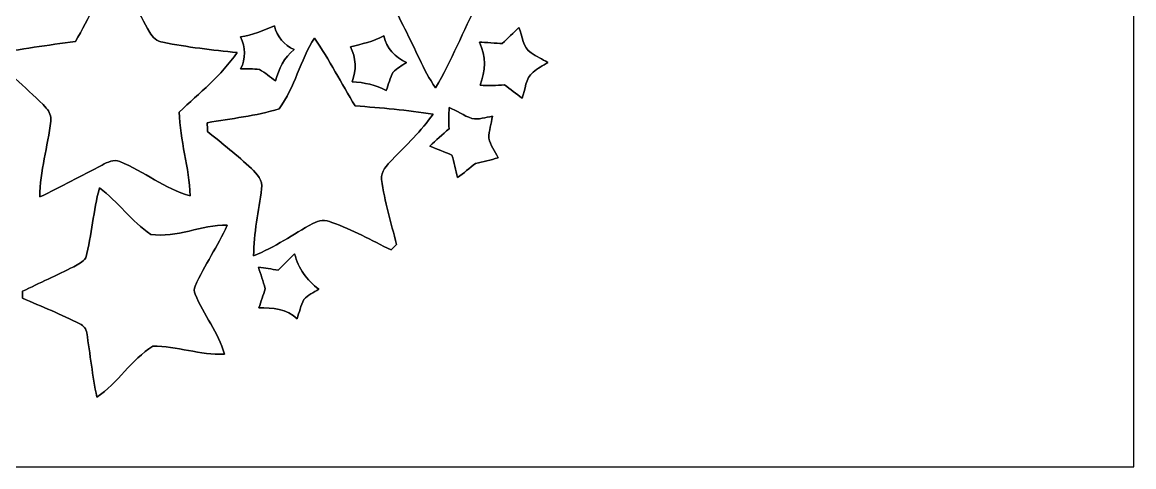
# Model space of a CAD drawing. Header units: centimetres. Extents: x -16.8 to 16.8, y -16.7 to 16.7.
# Drawn here: x -0.2 to 16.77, y -16.67 to -9.88 of the extents above; entities that cross this region are included whole.
import ezdxf

# ---------------------------------------------------------------- set-up
doc = ezdxf.new("R2010")
doc.units = ezdxf.units.CM
doc.header["$MEASUREMENT"] = 0
doc.layers.add('Layer 1', color=7, linetype='Continuous')

msp = doc.modelspace()

# ---------------------------------------------------------------- linework, layer by layer
at = {"layer": 'Layer 1', "color": 7}
for points, knots in [([(-16.77458, 16.66875), (-16.77458, 16.66875), (16.77458, 16.66875), (16.77458, 16.66875), (16.77458, 16.66875), (16.77458, 16.66875), (16.77458, -16.66875), (16.77458, -16.66875), (16.77458, -16.66875), (16.77458, -16.66875), (-16.77458, -16.66875), (-16.77458, -16.66875), (-16.77458, -16.66875), (-16.77458, -16.66875), (-16.77458, 16.66875), (-16.77458, 16.66875), (-16.77458, 16.66875), (-16.77458, 16.66875), (-16.77458, 16.66875), (-16.77458, 16.66875)], [0, 0, 0, 0, 0.16666667, 0.16666667, 0.16666667, 0.16666667, 0.33333333, 0.33333333, 0.33333333, 0.33333333, 0.5, 0.5, 0.5, 0.5, 0.66666667, 0.66666667, 0.66666667, 0.66666667, 1, 1, 1, 1]), ([(6.16338, -7.53604), (6.08577, -7.55897), (6.00357, -7.54239), (5.93231, -7.51276), (5.93231, -7.51276), (5.55696, -7.34166), (5.21264, -7.10988), (4.83447, -6.94549), (4.83447, -6.94549), (4.82988, -7.43761), (5.02073, -7.9054), (5.02602, -8.39787), (5.02602, -8.39787), (4.80413, -8.59226), (4.61786, -8.82262), (4.40514, -9.02652), (4.40514, -9.02652), (4.28378, -9.14894), (4.14726, -9.25689), (4.04072, -9.39377), (4.04072, -9.39377), (4.47604, -9.49466), (4.92372, -9.52324), (5.36222, -9.60579), (5.36222, -9.60579), (5.53085, -9.652), (5.56754, -9.84779), (5.64444, -9.98114), (5.64444, -9.98114), (5.80319, -10.2803), (5.92314, -10.60168), (6.1147, -10.88214), (6.1147, -10.88214), (6.35917, -10.4648), (6.5338, -10.01183), (6.76204, -9.58603), (6.76204, -9.58603), (7.22524, -9.50524), (7.69444, -9.4548), (8.15375, -9.35143), (8.15375, -9.35143), (7.81262, -9.01912), (7.47395, -8.68362), (7.13528, -8.34884), (7.13528, -8.34884), (7.18644, -7.8673), (7.32966, -7.39528), (7.33319, -6.90951), (7.33319, -6.90951), (6.93843, -7.10918), (6.57542, -7.37059), (6.16338, -7.53604), (6.16338, -7.53604), (6.16338, -7.53604), (6.16338, -7.53604), (6.16338, -7.53604)], [0, 0, 0, 0, 0.06666667, 0.06666667, 0.06666667, 0.06666667, 0.13333333, 0.13333333, 0.13333333, 0.13333333, 0.2, 0.2, 0.2, 0.2, 0.26666667, 0.26666667, 0.26666667, 0.26666667, 0.33333333, 0.33333333, 0.33333333, 0.33333333, 0.4, 0.4, 0.4, 0.4, 0.46666667, 0.46666667, 0.46666667, 0.46666667, 0.53333333, 0.53333333, 0.53333333, 0.53333333, 0.6, 0.6, 0.6, 0.6, 0.66666667, 0.66666667, 0.66666667, 0.66666667, 0.73333333, 0.73333333, 0.73333333, 0.73333333, 0.8, 0.8, 0.8, 0.8, 0.86666667, 0.86666667, 0.86666667, 0.86666667, 1, 1, 1, 1]), ([(1.18322, -9.08509), (0.98884, -9.44492), (0.8188, -9.8171), (0.61701, -10.17305), (0.61701, -10.17305), (0.19368, -10.22632), (-0.22719, -10.293), (-0.6477, -10.36391), (-0.6477, -10.36391), (-0.41099, -10.67259), (-0.09419, -10.90754), (0.1711, -11.18941), (0.1711, -11.18941), (0.21696, -11.24409), (0.24765, -11.31535), (0.24024, -11.38802), (0.24024, -11.38802), (0.19297, -11.77537), (0.07514, -12.1539), (0.07197, -12.54654), (0.07197, -12.54654), (0.3937, -12.39379), (0.70767, -12.22516), (1.0227, -12.05936), (1.0227, -12.05936), (1.10561, -12.01914), (1.20015, -11.9634), (1.29328, -12.00644), (1.29328, -12.00644), (1.6637, -12.15461), (1.97979, -12.42236), (2.36784, -12.52996), (2.36784, -12.52996), (2.35479, -12.09851), (2.20733, -11.68259), (2.20098, -11.25008), (2.20098, -11.25008), (2.50613, -10.95869), (2.8448, -10.6934), (3.08328, -10.34168), (3.08328, -10.34168), (2.70404, -10.30323), (2.32445, -10.25984), (1.95086, -10.18434), (1.95086, -10.18434), (1.86231, -10.17164), (1.79282, -10.1092), (1.75048, -10.03371), (1.75048, -10.03371), (1.56986, -9.73032), (1.43686, -9.40294), (1.28411, -9.08579), (1.28411, -9.08579), (1.25906, -9.08544), (1.20826, -9.08544), (1.18322, -9.08509), (1.18322, -9.08509), (1.18322, -9.08509), (1.18322, -9.08509), (1.18322, -9.08509)], [0, 0, 0, 0, 0.0625, 0.0625, 0.0625, 0.0625, 0.125, 0.125, 0.125, 0.125, 0.1875, 0.1875, 0.1875, 0.1875, 0.25, 0.25, 0.25, 0.25, 0.3125, 0.3125, 0.3125, 0.3125, 0.375, 0.375, 0.375, 0.375, 0.4375, 0.4375, 0.4375, 0.4375, 0.5, 0.5, 0.5, 0.5, 0.5625, 0.5625, 0.5625, 0.5625, 0.625, 0.625, 0.625, 0.625, 0.6875, 0.6875, 0.6875, 0.6875, 0.75, 0.75, 0.75, 0.75, 0.8125, 0.8125, 0.8125, 0.8125, 0.875, 0.875, 0.875, 0.875, 1, 1, 1, 1]), ([(3.13478, -10.1025), (3.2131, -10.25948), (3.22192, -10.43481), (3.13796, -10.5918), (3.13796, -10.5918), (3.23391, -10.59568), (3.33022, -10.58474), (3.42653, -10.60238), (3.42653, -10.60238), (3.51367, -10.64895), (3.58916, -10.71633), (3.67065, -10.77383), (3.67065, -10.77383), (3.72216, -10.59074), (3.79871, -10.41788), (3.95323, -10.29723), (3.95323, -10.29723), (3.80012, -10.22703), (3.68935, -10.10038), (3.65584, -9.93316), (3.65584, -9.93316), (3.4865, -10.00266), (3.31752, -10.07604), (3.13478, -10.1025), (3.13478, -10.1025), (3.13478, -10.1025), (3.13478, -10.1025), (3.13478, -10.1025)], [0, 0, 0, 0, 0.125, 0.125, 0.125, 0.125, 0.25, 0.25, 0.25, 0.25, 0.375, 0.375, 0.375, 0.375, 0.5, 0.5, 0.5, 0.5, 0.625, 0.625, 0.625, 0.625, 0.75, 0.75, 0.75, 0.75, 1, 1, 1, 1]), ([(7.13352, -10.20304), (7.04638, -10.1981), (6.87176, -10.18822), (6.78462, -10.18328), (6.78462, -10.18328), (6.88799, -10.39178), (6.87564, -10.62637), (6.79697, -10.84121), (6.79697, -10.84121), (6.92044, -10.85356), (7.04356, -10.84333), (7.16739, -10.83592), (7.16739, -10.83592), (7.25593, -10.90366), (7.34483, -10.9728), (7.43585, -11.03912), (7.43585, -11.03912), (7.48912, -10.90683), (7.48453, -10.73503), (7.60342, -10.64084), (7.60342, -10.64084), (7.67327, -10.58333), (7.753, -10.53994), (7.8292, -10.49126), (7.8292, -10.49126), (7.74347, -10.44328), (7.65457, -10.40059), (7.57379, -10.34486), (7.57379, -10.34486), (7.44008, -10.26407), (7.44149, -10.09015), (7.38822, -9.95821), (7.38822, -9.95821), (7.3025, -10.039), (7.21748, -10.12049), (7.13352, -10.20304), (7.13352, -10.20304), (7.13352, -10.20304), (7.13352, -10.20304), (7.13352, -10.20304)], [0, 0, 0, 0, 0.09090909, 0.09090909, 0.09090909, 0.09090909, 0.18181818, 0.18181818, 0.18181818, 0.18181818, 0.27272727, 0.27272727, 0.27272727, 0.27272727, 0.36363636, 0.36363636, 0.36363636, 0.36363636, 0.45454545, 0.45454545, 0.45454545, 0.45454545, 0.54545455, 0.54545455, 0.54545455, 0.54545455, 0.63636364, 0.63636364, 0.63636364, 0.63636364, 0.72727273, 0.72727273, 0.72727273, 0.72727273, 0.81818182, 0.81818182, 0.81818182, 0.81818182, 1, 1, 1, 1]), ([(4.26579, -10.12014), (4.04283, -10.45916), (3.9684, -10.87508), (3.72569, -11.20034), (3.72569, -11.20034), (3.3722, -11.31111), (2.99438, -11.34957), (2.62819, -11.41412), (2.62819, -11.41412), (2.62925, -11.45822), (2.63066, -11.50303), (2.63208, -11.54783), (2.63208, -11.54783), (2.85997, -11.73127), (3.08786, -11.91507), (3.30306, -12.11404), (3.30306, -12.11404), (3.38349, -12.19623), (3.48509, -12.29395), (3.45899, -12.42131), (3.45899, -12.42131), (3.41312, -12.76209), (3.33693, -13.10076), (3.33693, -13.44648), (3.33693, -13.44648), (3.65619, -13.31595), (3.94088, -13.11839), (4.24109, -12.95224), (4.24109, -12.95224), (4.32682, -12.90214), (4.4383, -12.89191), (4.53037, -12.9353), (4.53037, -12.9353), (4.84576, -13.04466), (5.1368, -13.21223), (5.43701, -13.35687), (5.43701, -13.35687), (5.46382, -13.32794), (5.49063, -13.29972), (5.51815, -13.2715), (5.51815, -13.2715), (5.43384, -12.94306), (5.33506, -12.61745), (5.28849, -12.28125), (5.28849, -12.28125), (5.27297, -12.15637), (5.37704, -12.06324), (5.45112, -11.97786), (5.45112, -11.97786), (5.6702, -11.75597), (5.89809, -11.54042), (6.07554, -11.28183), (6.07554, -11.28183), (5.68149, -11.22151), (5.28461, -11.18482), (4.88774, -11.15695), (4.88774, -11.15695), (4.67501, -10.8144), (4.49545, -10.45104), (4.26579, -10.12014), (4.26579, -10.12014), (4.26579, -10.12014), (4.26579, -10.12014), (4.26579, -10.12014)], [0, 0, 0, 0, 0.05882353, 0.05882353, 0.05882353, 0.05882353, 0.11764706, 0.11764706, 0.11764706, 0.11764706, 0.17647059, 0.17647059, 0.17647059, 0.17647059, 0.23529412, 0.23529412, 0.23529412, 0.23529412, 0.29411765, 0.29411765, 0.29411765, 0.29411765, 0.35294118, 0.35294118, 0.35294118, 0.35294118, 0.41176471, 0.41176471, 0.41176471, 0.41176471, 0.47058824, 0.47058824, 0.47058824, 0.47058824, 0.52941176, 0.52941176, 0.52941176, 0.52941176, 0.58823529, 0.58823529, 0.58823529, 0.58823529, 0.64705882, 0.64705882, 0.64705882, 0.64705882, 0.70588235, 0.70588235, 0.70588235, 0.70588235, 0.76470588, 0.76470588, 0.76470588, 0.76470588, 0.82352941, 0.82352941, 0.82352941, 0.82352941, 0.88235294, 0.88235294, 0.88235294, 0.88235294, 1, 1, 1, 1]), ([(4.81365, -10.25278), (4.9022, -10.42211), (4.90608, -10.60909), (4.84117, -10.78689), (4.84117, -10.78689), (5.02144, -10.80064), (5.20241, -10.83169), (5.36257, -10.92059), (5.36257, -10.92059), (5.3975, -10.82922), (5.41867, -10.72868), (5.46559, -10.64331), (5.46559, -10.64331), (5.52238, -10.57981), (5.60105, -10.54171), (5.6702, -10.49373), (5.6702, -10.49373), (5.50051, -10.41153), (5.36116, -10.281), (5.32447, -10.08556), (5.32447, -10.08556), (5.16431, -10.16988), (4.98934, -10.21468), (4.81365, -10.25278), (4.81365, -10.25278), (4.81365, -10.25278), (4.81365, -10.25278), (4.81365, -10.25278)], [0, 0, 0, 0, 0.125, 0.125, 0.125, 0.125, 0.25, 0.25, 0.25, 0.25, 0.375, 0.375, 0.375, 0.375, 0.5, 0.5, 0.5, 0.5, 0.625, 0.625, 0.625, 0.625, 0.75, 0.75, 0.75, 0.75, 1, 1, 1, 1]), ([(6.32143, -11.17988), (6.31543, -11.28854), (6.31684, -11.3979), (6.32037, -11.50726), (6.32037, -11.50726), (6.22018, -11.59263), (6.11999, -11.67871), (6.02686, -11.77184), (6.02686, -11.77184), (6.13939, -11.81629), (6.25193, -11.86145), (6.36517, -11.90766), (6.36517, -11.90766), (6.39374, -12.02126), (6.42126, -12.1352), (6.45125, -12.24986), (6.45125, -12.24986), (6.54932, -12.18741), (6.62834, -12.09922), (6.72641, -12.03748), (6.72641, -12.03748), (6.83895, -12.00397), (6.95678, -11.98457), (7.06896, -11.94823), (7.06896, -11.94823), (7.02204, -11.84769), (6.95149, -11.75667), (6.92644, -11.64837), (6.92644, -11.64837), (6.9282, -11.53513), (6.96595, -11.42647), (6.98182, -11.31535), (6.98182, -11.31535), (6.87776, -11.32911), (6.77227, -11.37109), (6.66679, -11.34921), (6.66679, -11.34921), (6.5465, -11.30406), (6.43925, -11.23068), (6.32143, -11.17988), (6.32143, -11.17988), (6.32143, -11.17988), (6.32143, -11.17988), (6.32143, -11.17988)], [0, 0, 0, 0, 0.08333333, 0.08333333, 0.08333333, 0.08333333, 0.16666667, 0.16666667, 0.16666667, 0.16666667, 0.25, 0.25, 0.25, 0.25, 0.33333333, 0.33333333, 0.33333333, 0.33333333, 0.41666667, 0.41666667, 0.41666667, 0.41666667, 0.5, 0.5, 0.5, 0.5, 0.58333333, 0.58333333, 0.58333333, 0.58333333, 0.66666667, 0.66666667, 0.66666667, 0.66666667, 0.75, 0.75, 0.75, 0.75, 0.83333333, 0.83333333, 0.83333333, 0.83333333, 1, 1, 1, 1]), ([(0.98249, -12.40578), (0.88759, -12.75786), (0.86783, -13.1251), (0.77223, -13.47717), (0.77223, -13.47717), (0.73237, -13.5442), (0.65581, -13.57524), (0.5909, -13.61299), (0.5909, -13.61299), (0.33196, -13.74281), (0.06809, -13.8624), (-0.19262, -13.98834), (-0.19262, -13.98834), (-0.19297, -14.0148), (-0.19368, -14.06842), (-0.19403, -14.09524), (-0.19403, -14.09524), (0.10195, -14.21871), (0.39934, -14.34112), (0.68545, -14.48717), (0.68545, -14.48717), (0.73907, -14.51257), (0.78246, -14.5609), (0.78775, -14.62264), (0.78775, -14.62264), (0.84208, -14.95002), (0.87454, -15.28127), (0.94227, -15.60724), (0.94227, -15.60724), (1.26153, -15.38676), (1.47073, -15.03433), (1.79599, -14.82549), (1.79599, -14.82549), (2.16217, -14.82302), (2.52095, -14.96519), (2.88925, -14.94896), (2.88925, -14.94896), (2.80599, -14.61558), (2.56822, -14.34853), (2.44475, -14.03138), (2.44475, -14.03138), (2.42923, -13.99187), (2.42429, -13.94707), (2.44404, -13.90862), (2.44404, -13.90862), (2.58163, -13.58582), (2.79506, -13.30219), (2.93264, -12.9794), (2.93264, -12.9794), (2.53718, -12.96811), (2.16253, -13.17907), (1.76636, -13.11981), (1.76636, -13.11981), (1.46932, -12.92331), (1.26753, -12.61674), (0.98249, -12.40578), (0.98249, -12.40578), (0.98249, -12.40578), (0.98249, -12.40578), (0.98249, -12.40578)], [0, 0, 0, 0, 0.0625, 0.0625, 0.0625, 0.0625, 0.125, 0.125, 0.125, 0.125, 0.1875, 0.1875, 0.1875, 0.1875, 0.25, 0.25, 0.25, 0.25, 0.3125, 0.3125, 0.3125, 0.3125, 0.375, 0.375, 0.375, 0.375, 0.4375, 0.4375, 0.4375, 0.4375, 0.5, 0.5, 0.5, 0.5, 0.5625, 0.5625, 0.5625, 0.5625, 0.625, 0.625, 0.625, 0.625, 0.6875, 0.6875, 0.6875, 0.6875, 0.75, 0.75, 0.75, 0.75, 0.8125, 0.8125, 0.8125, 0.8125, 0.875, 0.875, 0.875, 0.875, 1, 1, 1, 1]), ([(3.71193, -13.6652), (3.61103, -13.64897), (3.51014, -13.63274), (3.40889, -13.62004), (3.40889, -13.62004), (3.44276, -13.72905), (3.48474, -13.83559), (3.5112, -13.94848), (3.5112, -13.94848), (3.48544, -14.04726), (3.44911, -14.14463), (3.4163, -14.24199), (3.4163, -14.24199), (3.62409, -14.23846), (3.84528, -14.25328), (4.00121, -14.40744), (4.00121, -14.40744), (4.03225, -14.30937), (4.05553, -14.20742), (4.10351, -14.11605), (4.10351, -14.11605), (4.16242, -14.04303), (4.25344, -14.00704), (4.3307, -13.9573), (4.3307, -13.9573), (4.15078, -13.8176), (4.01708, -13.64015), (3.9624, -13.41649), (3.9624, -13.41649), (3.87844, -13.49869), (3.79483, -13.58124), (3.71193, -13.6652), (3.71193, -13.6652), (3.71193, -13.6652), (3.71193, -13.6652), (3.71193, -13.6652)], [0, 0, 0, 0, 0.1, 0.1, 0.1, 0.1, 0.2, 0.2, 0.2, 0.2, 0.3, 0.3, 0.3, 0.3, 0.4, 0.4, 0.4, 0.4, 0.5, 0.5, 0.5, 0.5, 0.6, 0.6, 0.6, 0.6, 0.7, 0.7, 0.7, 0.7, 0.8, 0.8, 0.8, 0.8, 1, 1, 1, 1])]:
    msp.add_open_spline(points, degree=3, knots=knots, dxfattribs=at)
at = {"layer": 'Layer 1', "color": 8}
for points, knots in [([(6.16338, -7.53604), (6.57542, -7.37059), (6.93843, -7.10918), (7.33319, -6.90951), (7.33319, -6.90951), (7.32966, -7.39528), (7.18644, -7.8673), (7.13528, -8.34884), (7.13528, -8.34884), (7.47395, -8.68362), (7.81262, -9.01912), (8.15375, -9.35143), (8.15375, -9.35143), (7.69444, -9.4548), (7.22524, -9.50524), (6.76204, -9.58603), (6.76204, -9.58603), (6.5338, -10.01183), (6.35917, -10.4648), (6.1147, -10.88214), (6.1147, -10.88214), (5.92314, -10.60168), (5.80319, -10.2803), (5.64444, -9.98114), (5.64444, -9.98114), (5.56754, -9.84779), (5.53085, -9.652), (5.36222, -9.60579), (5.36222, -9.60579), (4.92372, -9.52324), (4.47604, -9.49466), (4.04072, -9.39377), (4.04072, -9.39377), (4.14726, -9.25689), (4.28378, -9.14894), (4.40514, -9.02652), (4.40514, -9.02652), (4.61786, -8.82262), (4.80413, -8.59226), (5.02602, -8.39787), (5.02602, -8.39787), (5.02073, -7.9054), (4.82988, -7.43761), (4.83447, -6.94549), (4.83447, -6.94549), (5.21264, -7.10988), (5.55696, -7.34166), (5.93231, -7.51276), (5.93231, -7.51276), (6.00357, -7.54239), (6.08577, -7.55897), (6.16338, -7.53604)], [0, 0, 0, 0, 0.07142857, 0.07142857, 0.07142857, 0.07142857, 0.14285714, 0.14285714, 0.14285714, 0.14285714, 0.21428571, 0.21428571, 0.21428571, 0.21428571, 0.28571429, 0.28571429, 0.28571429, 0.28571429, 0.35714286, 0.35714286, 0.35714286, 0.35714286, 0.42857143, 0.42857143, 0.42857143, 0.42857143, 0.5, 0.5, 0.5, 0.5, 0.57142857, 0.57142857, 0.57142857, 0.57142857, 0.64285714, 0.64285714, 0.64285714, 0.64285714, 0.71428571, 0.71428571, 0.71428571, 0.71428571, 0.78571429, 0.78571429, 0.78571429, 0.78571429, 0.85714286, 0.85714286, 0.85714286, 0.85714286, 1, 1, 1, 1]), ([(1.18322, -9.08509), (1.20826, -9.08544), (1.25906, -9.08544), (1.28411, -9.08579), (1.28411, -9.08579), (1.43686, -9.40294), (1.56986, -9.73032), (1.75048, -10.03371), (1.75048, -10.03371), (1.79282, -10.1092), (1.86231, -10.17164), (1.95086, -10.18434), (1.95086, -10.18434), (2.32445, -10.25984), (2.70404, -10.30323), (3.08328, -10.34168), (3.08328, -10.34168), (2.8448, -10.6934), (2.50613, -10.95869), (2.20098, -11.25008), (2.20098, -11.25008), (2.20733, -11.68259), (2.35479, -12.09851), (2.36784, -12.52996), (2.36784, -12.52996), (1.97979, -12.42236), (1.6637, -12.15461), (1.29328, -12.00644), (1.29328, -12.00644), (1.20015, -11.9634), (1.10561, -12.01914), (1.0227, -12.05936), (1.0227, -12.05936), (0.70767, -12.22516), (0.3937, -12.39379), (0.07197, -12.54654), (0.07197, -12.54654), (0.07514, -12.1539), (0.19297, -11.77537), (0.24024, -11.38802), (0.24024, -11.38802), (0.24765, -11.31535), (0.21696, -11.24409), (0.1711, -11.18941), (0.1711, -11.18941), (-0.09419, -10.90754), (-0.41099, -10.67259), (-0.6477, -10.36391), (-0.6477, -10.36391), (-0.22719, -10.293), (0.19368, -10.22632), (0.61701, -10.17305), (0.61701, -10.17305), (0.8188, -9.8171), (0.98884, -9.44492), (1.18322, -9.08509)], [0, 0, 0, 0, 0.06666667, 0.06666667, 0.06666667, 0.06666667, 0.13333333, 0.13333333, 0.13333333, 0.13333333, 0.2, 0.2, 0.2, 0.2, 0.26666667, 0.26666667, 0.26666667, 0.26666667, 0.33333333, 0.33333333, 0.33333333, 0.33333333, 0.4, 0.4, 0.4, 0.4, 0.46666667, 0.46666667, 0.46666667, 0.46666667, 0.53333333, 0.53333333, 0.53333333, 0.53333333, 0.6, 0.6, 0.6, 0.6, 0.66666667, 0.66666667, 0.66666667, 0.66666667, 0.73333333, 0.73333333, 0.73333333, 0.73333333, 0.8, 0.8, 0.8, 0.8, 0.86666667, 0.86666667, 0.86666667, 0.86666667, 1, 1, 1, 1]), ([(3.13478, -10.1025), (3.31752, -10.07604), (3.4865, -10.00266), (3.65584, -9.93316), (3.65584, -9.93316), (3.68935, -10.10038), (3.80012, -10.22703), (3.95323, -10.29723), (3.95323, -10.29723), (3.79871, -10.41788), (3.72216, -10.59074), (3.67065, -10.77383), (3.67065, -10.77383), (3.58916, -10.71633), (3.51367, -10.64895), (3.42653, -10.60238), (3.42653, -10.60238), (3.33022, -10.58474), (3.23391, -10.59568), (3.13796, -10.5918), (3.13796, -10.5918), (3.22192, -10.43481), (3.2131, -10.25948), (3.13478, -10.1025)], [0, 0, 0, 0, 0.14285714, 0.14285714, 0.14285714, 0.14285714, 0.28571429, 0.28571429, 0.28571429, 0.28571429, 0.42857143, 0.42857143, 0.42857143, 0.42857143, 0.57142857, 0.57142857, 0.57142857, 0.57142857, 0.71428571, 0.71428571, 0.71428571, 0.71428571, 1, 1, 1, 1]), ([(7.13352, -10.20304), (7.21748, -10.12049), (7.3025, -10.039), (7.38822, -9.95821), (7.38822, -9.95821), (7.44149, -10.09015), (7.44008, -10.26407), (7.57379, -10.34486), (7.57379, -10.34486), (7.65457, -10.40059), (7.74347, -10.44328), (7.8292, -10.49126), (7.8292, -10.49126), (7.753, -10.53994), (7.67327, -10.58333), (7.60342, -10.64084), (7.60342, -10.64084), (7.48453, -10.73503), (7.48912, -10.90683), (7.43585, -11.03912), (7.43585, -11.03912), (7.34483, -10.9728), (7.25593, -10.90366), (7.16739, -10.83592), (7.16739, -10.83592), (7.04356, -10.84333), (6.92044, -10.85356), (6.79697, -10.84121), (6.79697, -10.84121), (6.87564, -10.62637), (6.88799, -10.39178), (6.78462, -10.18328), (6.78462, -10.18328), (6.87176, -10.18822), (7.04638, -10.1981), (7.13352, -10.20304)], [0, 0, 0, 0, 0.1, 0.1, 0.1, 0.1, 0.2, 0.2, 0.2, 0.2, 0.3, 0.3, 0.3, 0.3, 0.4, 0.4, 0.4, 0.4, 0.5, 0.5, 0.5, 0.5, 0.6, 0.6, 0.6, 0.6, 0.7, 0.7, 0.7, 0.7, 0.8, 0.8, 0.8, 0.8, 1, 1, 1, 1]), ([(4.26579, -10.12014), (4.49545, -10.45104), (4.67501, -10.8144), (4.88774, -11.15695), (4.88774, -11.15695), (5.28461, -11.18482), (5.68149, -11.22151), (6.07554, -11.28183), (6.07554, -11.28183), (5.89809, -11.54042), (5.6702, -11.75597), (5.45112, -11.97786), (5.45112, -11.97786), (5.37704, -12.06324), (5.27297, -12.15637), (5.28849, -12.28125), (5.28849, -12.28125), (5.33506, -12.61745), (5.43384, -12.94306), (5.51815, -13.2715), (5.51815, -13.2715), (5.49063, -13.29972), (5.46382, -13.32794), (5.43701, -13.35687), (5.43701, -13.35687), (5.1368, -13.21223), (4.84576, -13.04466), (4.53037, -12.9353), (4.53037, -12.9353), (4.4383, -12.89191), (4.32682, -12.90214), (4.24109, -12.95224), (4.24109, -12.95224), (3.94088, -13.11839), (3.65619, -13.31595), (3.33693, -13.44648), (3.33693, -13.44648), (3.33693, -13.10076), (3.41312, -12.76209), (3.45899, -12.42131), (3.45899, -12.42131), (3.48509, -12.29395), (3.38349, -12.19623), (3.30306, -12.11404), (3.30306, -12.11404), (3.08786, -11.91507), (2.85997, -11.73127), (2.63208, -11.54783), (2.63208, -11.54783), (2.63066, -11.50303), (2.62925, -11.45822), (2.62819, -11.41412), (2.62819, -11.41412), (2.99438, -11.34957), (3.3722, -11.31111), (3.72569, -11.20034), (3.72569, -11.20034), (3.9684, -10.87508), (4.04283, -10.45916), (4.26579, -10.12014)], [0, 0, 0, 0, 0.0625, 0.0625, 0.0625, 0.0625, 0.125, 0.125, 0.125, 0.125, 0.1875, 0.1875, 0.1875, 0.1875, 0.25, 0.25, 0.25, 0.25, 0.3125, 0.3125, 0.3125, 0.3125, 0.375, 0.375, 0.375, 0.375, 0.4375, 0.4375, 0.4375, 0.4375, 0.5, 0.5, 0.5, 0.5, 0.5625, 0.5625, 0.5625, 0.5625, 0.625, 0.625, 0.625, 0.625, 0.6875, 0.6875, 0.6875, 0.6875, 0.75, 0.75, 0.75, 0.75, 0.8125, 0.8125, 0.8125, 0.8125, 0.875, 0.875, 0.875, 0.875, 1, 1, 1, 1]), ([(4.81365, -10.25278), (4.98934, -10.21468), (5.16431, -10.16988), (5.32447, -10.08556), (5.32447, -10.08556), (5.36116, -10.281), (5.50051, -10.41153), (5.6702, -10.49373), (5.6702, -10.49373), (5.60105, -10.54171), (5.52238, -10.57981), (5.46559, -10.64331), (5.46559, -10.64331), (5.41867, -10.72868), (5.3975, -10.82922), (5.36257, -10.92059), (5.36257, -10.92059), (5.20241, -10.83169), (5.02144, -10.80064), (4.84117, -10.78689), (4.84117, -10.78689), (4.90608, -10.60909), (4.9022, -10.42211), (4.81365, -10.25278)], [0, 0, 0, 0, 0.14285714, 0.14285714, 0.14285714, 0.14285714, 0.28571429, 0.28571429, 0.28571429, 0.28571429, 0.42857143, 0.42857143, 0.42857143, 0.42857143, 0.57142857, 0.57142857, 0.57142857, 0.57142857, 0.71428571, 0.71428571, 0.71428571, 0.71428571, 1, 1, 1, 1]), ([(6.32143, -11.17988), (6.43925, -11.23068), (6.5465, -11.30406), (6.66679, -11.34921), (6.66679, -11.34921), (6.77227, -11.37109), (6.87776, -11.32911), (6.98182, -11.31535), (6.98182, -11.31535), (6.96595, -11.42647), (6.9282, -11.53513), (6.92644, -11.64837), (6.92644, -11.64837), (6.95149, -11.75667), (7.02204, -11.84769), (7.06896, -11.94823), (7.06896, -11.94823), (6.95678, -11.98457), (6.83895, -12.00397), (6.72641, -12.03748), (6.72641, -12.03748), (6.62834, -12.09922), (6.54932, -12.18741), (6.45125, -12.24986), (6.45125, -12.24986), (6.42126, -12.1352), (6.39374, -12.02126), (6.36517, -11.90766), (6.36517, -11.90766), (6.25193, -11.86145), (6.13939, -11.81629), (6.02686, -11.77184), (6.02686, -11.77184), (6.11999, -11.67871), (6.22018, -11.59263), (6.32037, -11.50726), (6.32037, -11.50726), (6.31684, -11.3979), (6.31543, -11.28854), (6.32143, -11.17988)], [0, 0, 0, 0, 0.09090909, 0.09090909, 0.09090909, 0.09090909, 0.18181818, 0.18181818, 0.18181818, 0.18181818, 0.27272727, 0.27272727, 0.27272727, 0.27272727, 0.36363636, 0.36363636, 0.36363636, 0.36363636, 0.45454545, 0.45454545, 0.45454545, 0.45454545, 0.54545455, 0.54545455, 0.54545455, 0.54545455, 0.63636364, 0.63636364, 0.63636364, 0.63636364, 0.72727273, 0.72727273, 0.72727273, 0.72727273, 0.81818182, 0.81818182, 0.81818182, 0.81818182, 1, 1, 1, 1]), ([(0.98249, -12.40578), (1.26753, -12.61674), (1.46932, -12.92331), (1.76636, -13.11981), (1.76636, -13.11981), (2.16253, -13.17907), (2.53718, -12.96811), (2.93264, -12.9794), (2.93264, -12.9794), (2.79506, -13.30219), (2.58163, -13.58582), (2.44404, -13.90862), (2.44404, -13.90862), (2.42429, -13.94707), (2.42923, -13.99187), (2.44475, -14.03138), (2.44475, -14.03138), (2.56822, -14.34853), (2.80599, -14.61558), (2.88925, -14.94896), (2.88925, -14.94896), (2.52095, -14.96519), (2.16217, -14.82302), (1.79599, -14.82549), (1.79599, -14.82549), (1.47073, -15.03433), (1.26153, -15.38676), (0.94227, -15.60724), (0.94227, -15.60724), (0.87454, -15.28127), (0.84208, -14.95002), (0.78775, -14.62264), (0.78775, -14.62264), (0.78246, -14.5609), (0.73907, -14.51257), (0.68545, -14.48717), (0.68545, -14.48717), (0.39934, -14.34112), (0.10195, -14.21871), (-0.19403, -14.09524), (-0.19403, -14.09524), (-0.19368, -14.06842), (-0.19297, -14.0148), (-0.19262, -13.98834), (-0.19262, -13.98834), (0.06809, -13.8624), (0.33196, -13.74281), (0.5909, -13.61299), (0.5909, -13.61299), (0.65581, -13.57524), (0.73237, -13.5442), (0.77223, -13.47717), (0.77223, -13.47717), (0.86783, -13.1251), (0.88759, -12.75786), (0.98249, -12.40578)], [0, 0, 0, 0, 0.06666667, 0.06666667, 0.06666667, 0.06666667, 0.13333333, 0.13333333, 0.13333333, 0.13333333, 0.2, 0.2, 0.2, 0.2, 0.26666667, 0.26666667, 0.26666667, 0.26666667, 0.33333333, 0.33333333, 0.33333333, 0.33333333, 0.4, 0.4, 0.4, 0.4, 0.46666667, 0.46666667, 0.46666667, 0.46666667, 0.53333333, 0.53333333, 0.53333333, 0.53333333, 0.6, 0.6, 0.6, 0.6, 0.66666667, 0.66666667, 0.66666667, 0.66666667, 0.73333333, 0.73333333, 0.73333333, 0.73333333, 0.8, 0.8, 0.8, 0.8, 0.86666667, 0.86666667, 0.86666667, 0.86666667, 1, 1, 1, 1]), ([(3.71193, -13.6652), (3.79483, -13.58124), (3.87844, -13.49869), (3.9624, -13.41649), (3.9624, -13.41649), (4.01708, -13.64015), (4.15078, -13.8176), (4.3307, -13.9573), (4.3307, -13.9573), (4.25344, -14.00704), (4.16242, -14.04303), (4.10351, -14.11605), (4.10351, -14.11605), (4.05553, -14.20742), (4.03225, -14.30937), (4.00121, -14.40744), (4.00121, -14.40744), (3.84528, -14.25328), (3.62409, -14.23846), (3.4163, -14.24199), (3.4163, -14.24199), (3.44911, -14.14463), (3.48544, -14.04726), (3.5112, -13.94848), (3.5112, -13.94848), (3.48474, -13.83559), (3.44276, -13.72905), (3.40889, -13.62004), (3.40889, -13.62004), (3.51014, -13.63274), (3.61103, -13.64897), (3.71193, -13.6652)], [0, 0, 0, 0, 0.11111111, 0.11111111, 0.11111111, 0.11111111, 0.22222222, 0.22222222, 0.22222222, 0.22222222, 0.33333333, 0.33333333, 0.33333333, 0.33333333, 0.44444444, 0.44444444, 0.44444444, 0.44444444, 0.55555556, 0.55555556, 0.55555556, 0.55555556, 0.66666667, 0.66666667, 0.66666667, 0.66666667, 0.77777778, 0.77777778, 0.77777778, 0.77777778, 1, 1, 1, 1])]:
    msp.add_open_spline(points, degree=3, knots=knots, dxfattribs=at)

doc.saveas('drawing.dxf')
